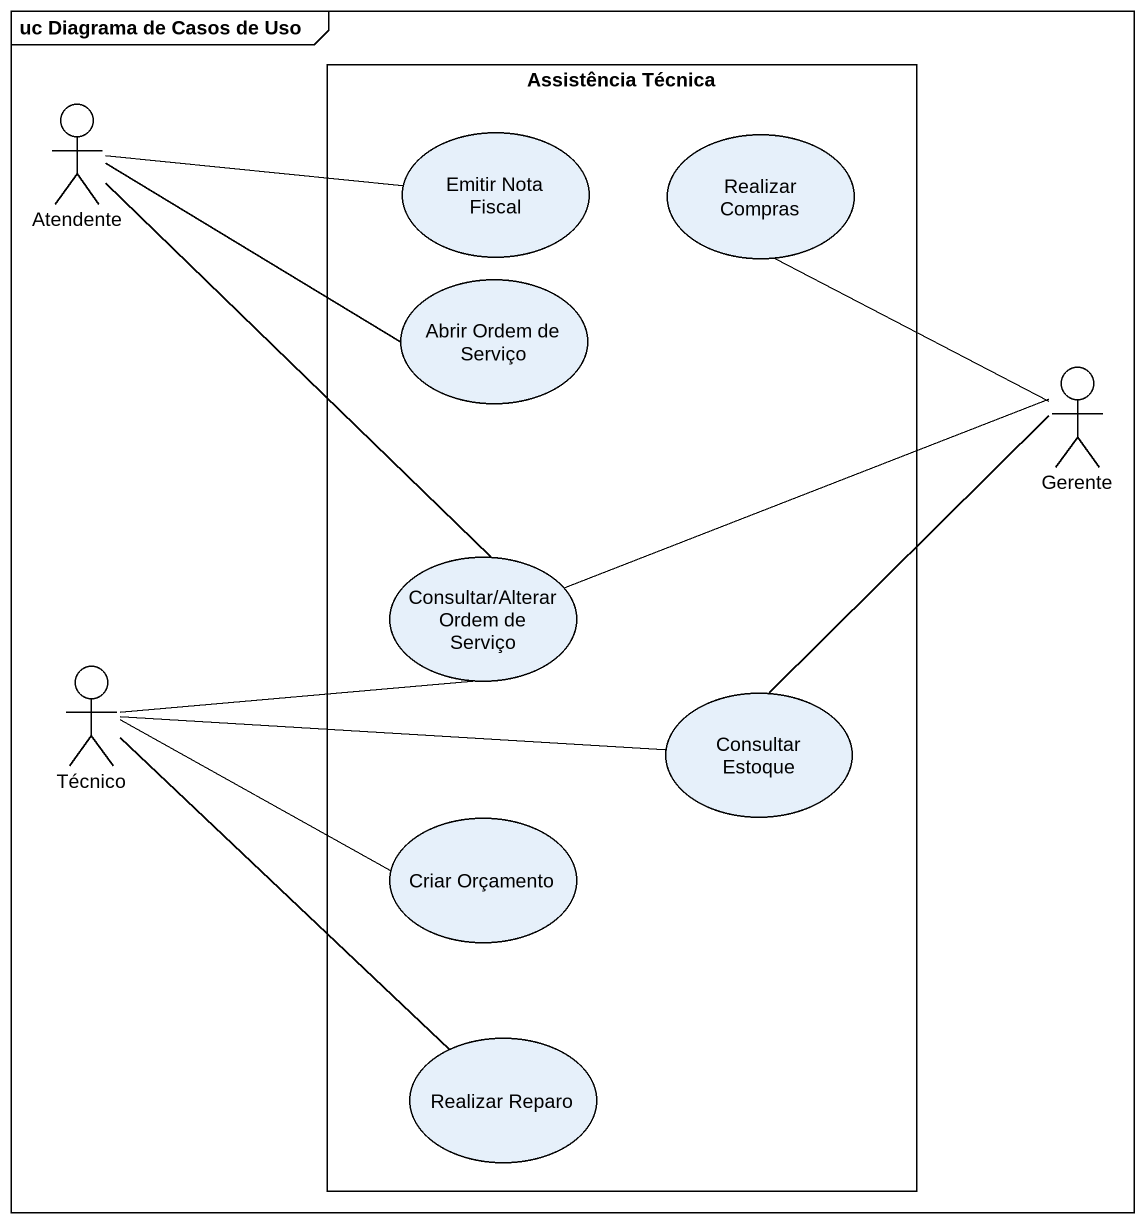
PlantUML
@startuml
mainframe uc Diagrama de Casos de Uso
actor Atendente
rectangle "Assistência Técnica" as Assistência_Técnica {
  usecase "Emitir Nota Fiscal" as Emitir_Nota_Fiscal
  usecase "Realizar Compras" as Realizar_Compras
  usecase "Abrir Ordem de Serviço" as Abrir_Ordem_de_Serviço
  usecase "Consultar/Alterar Ordem de Serviço" as Consultar_Alterar_Ordem_de
  usecase "Consultar Estoque" as Consultar_Estoque
  usecase "Criar Orçamento" as Criar_Orçamento
  usecase "Realizar Reparo" as Realizar_Reparo
}
actor Gerente
actor Técnico
Atendente -right- Emitir_Nota_Fiscal
Atendente -right- Abrir_Ordem_de_Serviço
Atendente -- Consultar_Alterar_Ordem_de
Gerente -up- Realizar_Compras
Gerente -left- Consultar_Alterar_Ordem_de
Gerente -- Consultar_Estoque
Técnico -right- Consultar_Alterar_Ordem_de
Técnico -right- Consultar_Estoque
Técnico -right- Criar_Orçamento
Técnico -- Realizar_Reparo
@enduml
